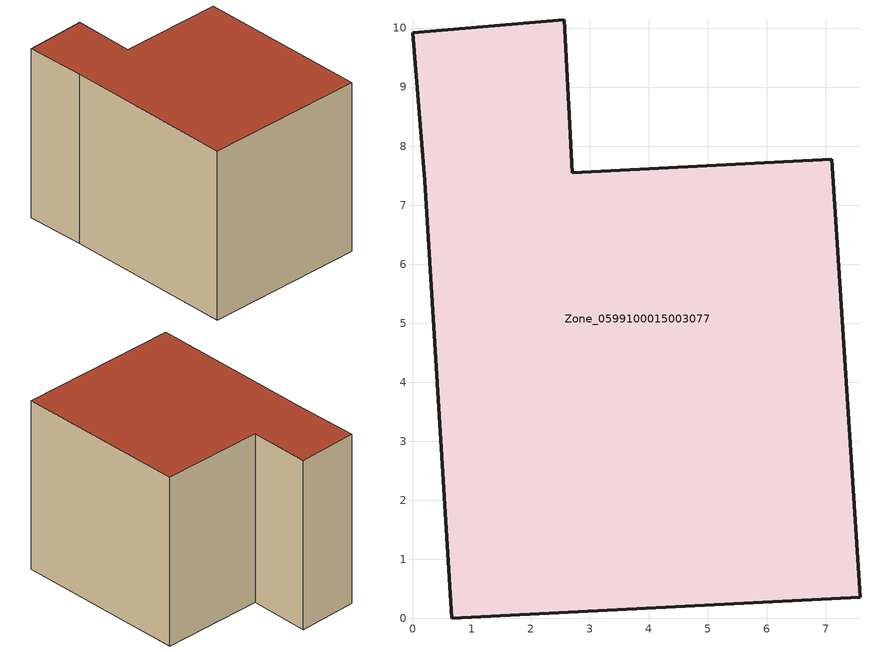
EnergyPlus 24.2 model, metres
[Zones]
Zone_0599100015003077
 floor ground (C_G): 2.71,7.54 7.1,7.78 7.58,0.36 0.67,0 0.21,7.41 0,9.92 2.57,10.14 z1
 wall outside (C_F): 0.67,0 7.58,0.36 7.1,7.78 2.71,7.54 2.57,10.14 0,9.92 0.21,7.41 0.67,0 z1:8.48
 roof outside (C_R): 2.57,10.14 0,9.92 0.21,7.41 0.67,0 7.58,0.36 7.1,7.78 2.71,7.54 z8.48
[BUILDING]
Pand.0599100015003077: North Axis=0; Terrain=City; Loads Convergence Tolerance Value=0.04; Temperature Convergence Tolerance Value=0.4; Solar Distribution=FullExterior; Maximum Number of Warmup Days=25; Minimum Number of Warmup Days=1
[Site:Location]
Rotterdam.The.Hague.AP_ZH_NLD Design_Conditions: Latitude=51.96; Longitude=4.45; Time Zone=1; Elevation=-4.5
[SITE:GROUNDTEMPERATURE:BUILDINGSURFACE]
18, 18, 18, 18, 18, 18, 18, 18, 18, 18, 18, 18
[MATERIAL] Thermal Absorptance=0.9; Solar Absorptance=0.7; Visible Absorptance=0.7
Name | Roughness | Thickness | Conductivity | Density | Specific Heat
G.TI.1946-1964 | MediumSmooth | 0.15 | 1 | 540 | 1210
F.TI.1946-1964 | Rough | 0.3 | 0.857143 | 1920 | 840
R.TI.1946-1964 | MediumRough | 0.2 | 0.277778 | 1500 | 1000
[CONSTRUCTION]
C_G: G.TI.1946-1964
C_F: F.TI.1946-1964
C_R: R.TI.1946-1964
[ZONE]
Zone_0599100015003077: Type=1; Multiplier=1; Ceiling Height=Autocalculate; Volume=Autocalculate; Floor Area=autocalculate; Part of Total Floor Area=Yes
[ZONEINFILTRATION:DESIGNFLOWRATE]
Infil_Zone_0599100015003077: Zone or ZoneList or Space or SpaceList=Zone_0599100015003077; Schedule=AlwaysOn; Design Flow Rate Calculation Method=Flow/Area; Flow Rate per Floor Area=0.003; Constant Term Coefficient=1; Temperature Term Coefficient=0; Velocity Term Coefficient=0; Velocity Squared Term Coefficient=0
[HVACTEMPLATE:ZONE:IDEALLOADSAIRSYSTEM]
Zone_0599100015003077: Maximum Heating Supply Air Temperature=50; Minimum Cooling Supply Air Temperature=13; Maximum Heating Supply Air Humidity Ratio=0.0156; Minimum Cooling Supply Air Humidity Ratio=0.0077; Heating Limit=NoLimit; Cooling Limit=NoLimit; Dehumidification Control Type=ConstantSensibleHeatRatio; Cooling Sensible Heat Ratio=0.7; Dehumidification Setpoint=60; Humidification Control Type=None; Humidification Setpoint=30; Outdoor Air Method=None; Outdoor Air Flow Rate per Person=0.00944; Outdoor Air Flow Rate per Zone Floor Area=0; Outdoor Air Flow Rate per Zone=0; Demand Controlled Ventilation Type=None; Outdoor Air Economizer Type=NoEconomizer; Heat Recovery Type=None; Sensible Heat Recovery Effectiveness=0.7; Latent Heat Recovery Effectiveness=0.65
[ZONECONTROL:THERMOSTAT]
ThermostatControl_Zone_0599100015003077: Zone or ZoneList=Zone_0599100015003077; Control Type Schedule=DualSetpointControlType; Control 1=Thermostat_Zone_0599100015003077; Temperature Difference Between Cutout And Setpoint=0
[THERMOSTATSETPOINT:DUALSETPOINT]
Thermostat_Zone_0599100015003077: Heating Setpoint Temperature Schedule=HeatingSetpoint_Zone_0599100015003077; Cooling Setpoint Temperature Schedule=CoolingSetpoint_Zone_0599100015003077
[SCHEDULE:COMPACT]
HeatingSetpoint_Zone_0599100015003077: Through: 12/31, For: AllDays, Until: 24:00, 21
CoolingSetpoint_Zone_0599100015003077: Through: 12/31, For: AllDays, Until: 24:00, 24
DualSetpointControlType: Through: 12/31, For: AllDays, Until: 24:00, 4
AlwaysOn: Through: 12/31, For: AllDays, Until: 24:00, 1
